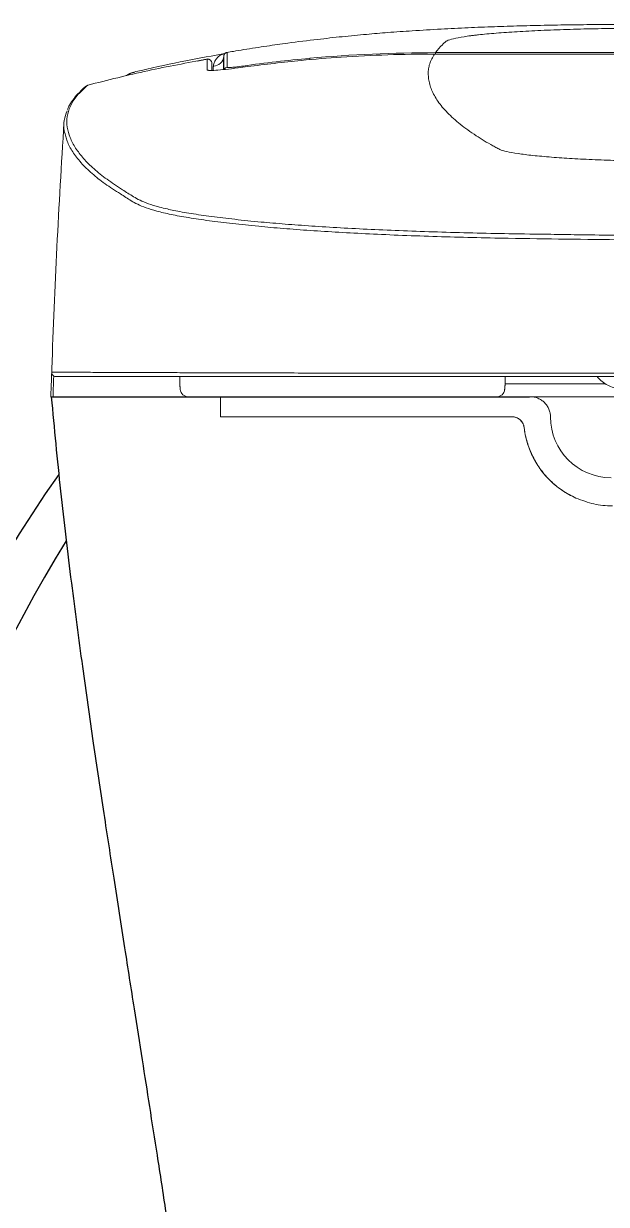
# Model space of a CAD drawing. Extents: x 1268 to 7307, y -579 to 1973.
# Drawn here: x 5866.2 to 6010.3, y -27 to 264.6 of the extents above; entities that cross this region are included whole.
import ezdxf

# ---------------------------------------------------------------- set-up
doc = ezdxf.new("R2010")
doc.units = 0
doc.header["$LTSCALE"] = 20
doc.header["$MEASUREMENT"] = 0
doc.layers.get('0').update_dxf_attribs({"linetype": 'CONTINUOUS'})
for name, color, linetype in [('00_COMPONENTS', 7, 'CONTINUOUS'), ('1', 7, 'CONTINUOUS'), ('4', 4, 'CONTINUOUS')]:
    doc.layers.add(name, color=color, linetype=linetype)

msp = doc.modelspace()

# ---------------------------------------------------------------- linework, layer by layer
at = {"color": 7, "linetype": 'Continuous', "lineweight": 15}
for p, q in [((6176.66, 257.09), (5967.79, 257.09)), ((5967.79, 257.09), (5967.79, 257.09)), ((5968.03, 257.43), (6176.42, 257.43)), ((5968.03, 257.09), (5968.03, 257.43)), ((6009.98, 175.68), (5985.23, 175.68)), ((5898.69, 172.51), (5898.69, 172.47)), ((5898.71, 172.51), (5898.71, 172.47)), ((5899.39, 172.51), (5899.39, 172.47)), ((5899.95, 172.51), (5899.95, 172.47)), ((5906.93, 172.43), (5915.97, 172.43)), ((5914.89, 171.51), (5914.89, 172.43)), ((5915.97, 172.43), (5937.01, 172.43)), ((5937.01, 172.43), (5950.3, 172.43)), ((5950.3, 172.43), (5976.61, 172.43)), ((5976.61, 172.43), (5983.13, 172.43)), ((5983.55, 172.47), (5991.44, 172.47)), ((5952.23, 167.51), (5950.24, 167.51)), ((5952.23, 167.51), (5950.24, 167.51)), ((5968.16, 167.51), (5952.23, 167.51)), ((5968.16, 167.51), (5952.23, 167.51)), ((5986.95, 167.51), (5968.16, 167.51)), ((5986.95, 167.51), (5968.16, 167.51))]:
    msp.add_line(p, q, dxfattribs=at)
msp.add_line((5873.06, 172.44), (5991.23, 172.45))
at = {"color": 7, "linetype": 'Continuous', "lineweight": 15, "flags": 128}
for points in [[(5967.99, 257.09), (5967.99, 257.18), (5967.99, 257.28), (5967.99, 257.35), (5967.99, 257.41), (5967.99, 257.43)], [(5936.96, 255.7), (5936.95, 255.78), (5936.95, 255.88), (5936.94, 255.96), (5936.93, 256.01), (5936.93, 256.04)]]:
    msp.add_lwpolyline(points, dxfattribs=at)
at = {"color": 7, "linetype": 'Continuous', "lineweight": 15}
for centre, radius, start, end in [((5911.73, 254.84), 1, 359.9996, 100.2223), ((5912.97, 256.81), 2.74, 273.0442, 354.4422), ((5916.7, 252.84), 1, 98.5905, 153.9239), ((5918.68, 253.57), 1.86, 8.4167, 17.3652), ((5911.73, 252.13), 1, 62.5928, 99.479), ((5874.15, 178.47), 1, 178.0463, 269.9997), ((5906.93, 174.43), 2, 185, 270), ((5983.13, 174.43), 2, 270, 355), ((6011.44, 167.47), 15, 180, 270)]:
    msp.add_arc(centre, radius, start, end, dxfattribs=at)
for points, knots in [([(6072.23, 264.6), (6068.49, 264.6), (6061.32, 264.6), (6051.03, 264.58), (6041.66, 264.55), (6033.23, 264.52), (6025.84, 264.48), (6019.45, 264.45), (6014.05, 264.42), (6009.45, 264.39), (6005.6, 264.35), (6001.11, 264.31), (5995.6, 264.21), (5989.04, 264.06), (5982.49, 263.85), (5976, 263.59), (5969.23, 263.26), (5962.63, 262.86), (5956.5, 262.42), (5950.77, 261.95), (5944.89, 261.38), (5938.49, 260.68), (5932.25, 259.9), (5926.2, 259.05), (5921.68, 258.35), (5918.4, 257.81), (5917.02, 257.57), (5916.5, 257.48)], [0, 0, 0, 0, 0.070455, 0.135104, 0.193948, 0.246989, 0.29423, 0.333385, 0.367403, 0.396306, 0.420078, 0.440185, 0.481122, 0.524531, 0.565128, 0.607203, 0.650633, 0.698182, 0.737901, 0.773078, 0.812433, 0.853317, 0.901758, 0.935931, 0.972857, 0.989809, 1, 1, 1, 1]), ([(5968.03, 257.43), (5968.11, 257.54), (5968.18, 257.64), (5968.29, 257.79), (5968.33, 257.83), (5968.4, 257.92), (5968.43, 257.96), (5968.54, 258.09), (5968.61, 258.18), (5968.83, 258.44), (5968.98, 258.62), (5969.46, 259.14), (5969.81, 259.49), (5970.28, 259.93), (5970.37, 260.02), (5970.52, 260.15), (5970.58, 260.19), (5970.71, 260.28), (5970.79, 260.32), (5971.24, 260.54), (5971.78, 260.71), (5973.18, 261.05), (5974.05, 261.21), (5975.59, 261.45), (5976.14, 261.53), (5977.03, 261.64), (5977.34, 261.68), (5977.97, 261.76), (5978.29, 261.79), (5979.95, 261.98), (5981.43, 262.12), (5984.64, 262.38), (5986.38, 262.5), (5990.08, 262.72), (5992.04, 262.83), (5996.15, 263.01), (5998.29, 263.09), (6002.72, 263.23), (6005, 263.29), (6009.66, 263.38), (6012.03, 263.41), (6015.03, 263.44), (6015.63, 263.44), (6016.83, 263.45), (6017.43, 263.46), (6018.63, 263.46), (6019.23, 263.47), (6020.13, 263.47), (6020.43, 263.47), (6021.03, 263.48), (6021.33, 263.48), (6024.04, 263.49), (6026.45, 263.5), (6033.67, 263.54), (6038.48, 263.56), (6052.94, 263.6), (6062.58, 263.62), (6072.23, 263.62)], [0.7121402, 0.7121402, 0.7121402, 0.7121402, 0.719641, 0.719641, 0.7228269, 0.7228269, 0.7260128, 0.7260128, 0.7323846, 0.7323846, 0.7451281, 0.7451281, 0.7706153, 0.7706153, 0.7769871, 0.7769871, 0.780173, 0.780173, 0.7833589, 0.7833589, 0.7961025, 0.7961025, 0.8088461, 0.8088461, 0.8152179, 0.8152179, 0.8184038, 0.8184038, 0.8215897, 0.8215897, 0.8343333, 0.8343333, 0.8470769, 0.8470769, 0.8598205, 0.8598205, 0.8725641, 0.8725641, 0.8853077, 0.8853077, 0.8980513, 0.8980513, 0.9012372, 0.9012372, 0.9044231, 0.9044231, 0.907609, 0.907609, 0.9092019, 0.9092019, 0.9107949, 0.9107949, 0.9235384, 0.9235384, 0.9490256, 0.9490256, 1, 1, 1, 1]), ([(5916.31, 257.29), (5912.97, 256.68), (5905.95, 255.41), (5898.38, 253.76), (5894.14, 252.78), (5893.55, 252.64)], [0, 0, 0, 0, 0.43844, 0.920898, 1, 1, 1, 1]), ([(5913.12, 254.07), (5913.12, 254.09), (5913.15, 254.47), (5913.34, 255.15), (5913.97, 256.14), (5914.87, 256.9), (5915.66, 257.1), (5915.98, 257.18)], [0, 0, 0, 0, 0.010605, 0.218097, 0.430239, 0.775199, 1, 1, 1, 1]), ([(5915.74, 256.68), (5915.72, 256.64), (5915.7, 256.6), (5915.7, 256.55), (5915.7, 256.54)], [0, 0, 0, 0, 0.911054, 1, 1, 1, 1]), ([(5915.76, 256.84), (5915.75, 256.83), (5915.73, 256.75), (5915.72, 256.71), (5915.72, 256.7), (5915.72, 256.69)], [0, 0, 0, 0, 0.125244, 0.724528, 1, 1, 1, 1]), ([(5916.52, 257.48), (5916.51, 257.48), (5916.38, 257.48), (5916.17, 257.37), (5915.96, 257.2), (5915.84, 257.03), (5915.78, 256.91), (5915.77, 256.86), (5915.76, 256.84)], [0, 0, 0, 0, 0.033516, 0.279485, 0.486779, 0.672906, 0.854685, 1, 1, 1, 1]), ([(5916.52, 257.37), (5916.53, 257.39), (5916.54, 257.47), (5916.54, 256.89), (5916.54, 255.75), (5916.55, 254.68), (5916.55, 253.82)], [0, 0, 0, 0, 0.12899, 0.41278, 0.533048, 1, 1, 1, 1]), ([(5967.79, 257.09), (5967.79, 257.09), (5963.94, 257.09), (5956.23, 256.96), (5945.23, 256.41), (5933.67, 255.49), (5925.99, 254.53), (5921.59, 253.98)], [0, 0, 0, 0, 0.000001, 0.249428, 0.498855, 0.713152, 1, 1, 1, 1]), ([(6072.23, 230.27), (6067.36, 230.27), (6057.62, 230.28), (6043.04, 230.36), (6031.09, 230.46), (6021.72, 230.56), (6015.13, 230.71), (6008.88, 230.92), (6003.09, 231.2), (5997.76, 231.53), (5993.05, 231.93), (5989.11, 232.38), (5986.11, 232.86), (5984.09, 233.38), (5983.19, 233.91), (5981.01, 235.08), (5977.81, 237.03), (5974.01, 239.75), (5970.86, 242.59), (5968.5, 245.43), (5967.21, 247.77), (5966.59, 249.61), (5966.31, 250.93), (5966.2, 252.22), (5966.27, 253.47), (5966.56, 254.68), (5967.05, 255.89), (5967.54, 256.69), (5967.79, 257.09)], [0, 0, 0, 0, 0.0336549, 0.0673096, 0.1009654, 0.1168253, 0.1326796, 0.1485348, 0.1643908, 0.1802438, 0.1970581, 0.213873, 0.2306869, 0.2475007, 0.2643252, 0.2811549, 0.3604902, 0.4506451, 0.5407981, 0.6309519, 0.7211056, 0.7630925, 0.8050819, 0.847127, 0.8857939, 0.9238621, 0.9619308, 1, 1, 1, 1]), ([(5967.99, 257.43), (5968, 257.43), (5968.02, 257.43), (5968.03, 257.43), (5968.03, 257.43), (5968.03, 257.43), (5968.03, 257.43)], [0, 0, 0, 0, 0.00004062858, 0.00004062858, 0.00004062858, 0.00004068858, 0.00004068858, 0.00004068858, 0.00004068858]), ([(5911.56, 255.81), (5906.67, 254.92), (5896.76, 253.12), (5887.01, 250.64), (5882.06, 249.39)], [0, 0, 0, 0, 0.493187, 1, 1, 1, 1]), ([(5911.56, 255.81), (5911.63, 255.82), (5911.77, 255.83), (5911.99, 255.8), (5912.19, 255.72), (5912.38, 255.59), (5912.53, 255.44), (5912.64, 255.25), (5912.71, 255.04), (5912.72, 254.9), (5912.73, 254.82)], [0, 0, 0, 0, 0.1249972, 0.2499976, 0.3749978, 0.5000005, 0.6250002, 0.7500009, 0.8749981, 1, 1, 1, 1]), ([(5911.56, 253.12), (5911.56, 253.16), (5911.56, 253.38), (5911.56, 254.25), (5911.56, 255.21), (5911.56, 255.75), (5911.56, 255.81)], [0, 0, 0, 0, 0.043577, 0.217882, 0.91511, 1, 1, 1, 1]), ([(5921.59, 253.98), (5920.79, 253.88), (5918.89, 253.62), (5916.05, 253.29), (5913.59, 253.05), (5912.06, 252.96), (5911.86, 253.04), (5911.79, 253.07)], [0, 0, 0, 0, 0.168116, 0.401638, 0.632952, 0.863969, 1, 1, 1, 1]), ([(5912.73, 254.82), (5912.73, 254.43), (5912.73, 253.88), (5912.73, 253.21), (5912.73, 253.03)], [0, 0, 0, 0, 0.725518, 1, 1, 1, 1]), ([(5915.7, 256.54), (5915.67, 255.65), (5915.63, 254.7), (5915.59, 253.33), (5915.58, 253.25)], [0, 0, 0, 0, 0.942286, 1, 1, 1, 1]), ([(5915.7, 253.26), (5915.7, 253.65), (5915.7, 254.55), (5915.7, 255.68), (5915.7, 256.38), (5915.7, 256.47), (5915.7, 256.52)], [0, 0, 0, 0, 0.239214, 0.560531, 0.790541, 1, 1, 1, 1]), ([(5916.55, 253.82), (5916.55, 253.81), (5916.57, 253.79), (5916.66, 253.77), (5916.73, 253.77), (5916.91, 253.76), (5917.03, 253.76), (5917.3, 253.77), (5917.46, 253.78), (5917.82, 253.81), (5918.01, 253.83), (5918.44, 253.87), (5918.67, 253.9), (5919.15, 253.95), (5919.4, 253.98), (5919.92, 254.05), (5920.18, 254.09), (5920.45, 254.13)], [0, 0, 0, 0, 0.125, 0.125, 0.25, 0.25, 0.375, 0.375, 0.5, 0.5, 0.625, 0.625, 0.75, 0.75, 0.875, 0.875, 1, 1, 1, 1]), ([(5920.45, 254.13), (5923.19, 254.51), (5925.93, 254.87), (5931.42, 255.51), (5934.18, 255.79), (5936.93, 256.04)], [0, 0, 0, 0, 0.5, 0.5, 1, 1, 1, 1]), ([(5893.48, 252.59), (5893.22, 252.53), (5892.57, 252.36), (5891.97, 251.98), (5891.61, 251.75)], [0, 0, 0, 0, 0.391743, 1, 1, 1, 1]), ([(5893.48, 252.55), (5893.04, 252.46), (5892.52, 252.35), (5892.03, 251.91), (5891.95, 251.84)], [0, 0, 0, 0, 0.82964, 1, 1, 1, 1]), ([(5882.06, 249.39), (5881.12, 248.53), (5879.24, 246.82), (5877.65, 244.24), (5876.86, 241.64), (5876.88, 239.05), (5877.62, 236.45), (5878.98, 233.87), (5880.93, 231.29), (5883.52, 228.72), (5886.7, 226.15), (5889.78, 224.15), (5892.01, 222.72), (5893.34, 221.85), (5894.91, 220.98), (5896.98, 220.13), (5899.15, 219.4), (5901.08, 218.98), (5901.76, 218.83)], [0, 0, 0, 0, 0.0843051, 0.168646, 0.2530211, 0.3374148, 0.4217982, 0.5061317, 0.5902302, 0.6743286, 0.7584271, 0.8425254, 0.8709183, 0.8994035, 0.9278753, 0.9562596, 0.9845427, 1, 1, 1, 1]), ([(5881.73, 249.22), (5881.59, 249.12), (5881.14, 248.8), (5880.63, 248.25), (5879.75, 247.4), (5878.6, 246.09), (5877.62, 244.7), (5877.21, 243.77), (5877.04, 243.41)], [0, 0, 0, 0, 0.047626, 0.151654, 0.274531, 0.534631, 0.818453, 1, 1, 1, 1]), ([(5882.11, 249.4), (5881.97, 249.35), (5881.81, 249.29), (5881.7, 249.2), (5881.68, 249.19), (5881.68, 249.19)], [0, 0, 0, 0, 0.8986449, 0.9942859, 1, 1, 1, 1]), ([(5881.73, 249.22), (5881.75, 249.24), (5881.84, 249.32), (5881.96, 249.36), (5882.06, 249.39)], [0, 0, 0, 0, 0.1758953, 1, 1, 1, 1]), ([(5876.67, 236.69), (5876.52, 237.17), (5876.1, 238.51), (5876.08, 240.64), (5876.67, 242.29), (5876.95, 243.07)], [0, 0, 0, 0, 0.225373, 0.630853, 1, 1, 1, 1]), ([(5876.19, 240.12), (5875.57, 229.89), (5874.34, 209.65), (5873.56, 189.39), (5873.18, 179.37)], [0, 0, 0, 0, 0.505568, 1, 1, 1, 1]), ([(6072.23, 210.92), (6065.03, 210.93), (6050.63, 210.95), (6031.44, 211.07), (6014.64, 211.21), (6000.25, 211.37), (5987.7, 211.55), (5977.08, 211.77), (5968.33, 212.01), (5959.82, 212.31), (5951.7, 212.66), (5944.09, 213.06), (5936.97, 213.51), (5930.34, 214.01), (5923.9, 214.58), (5917.78, 215.22), (5911.97, 215.93), (5906.88, 216.68), (5902.5, 217.47), (5899.01, 218.29), (5896.36, 219.14), (5894.35, 219.99), (5892.78, 220.85), (5891.46, 221.7), (5889.26, 223.11), (5886.23, 225.05), (5883, 227.62), (5880.29, 230.26), (5878.29, 232.92), (5877.07, 235.07), (5876.77, 236.31), (5876.67, 236.69)], [0, 0, 0, 0, 0.045708, 0.091417, 0.12226, 0.153108, 0.183927, 0.203525, 0.223123, 0.243303, 0.263483, 0.283067, 0.30265, 0.32281, 0.342974, 0.366582, 0.39019, 0.414353, 0.438516, 0.463245, 0.487996, 0.512833, 0.537745, 0.562669, 0.587513, 0.660767, 0.734021, 0.812707, 0.891393, 0.966592, 1, 1, 1, 1]), ([(5901.76, 218.83), (5902.28, 218.7), (5903.89, 218.32), (5907.55, 217.69), (5912.55, 216.96), (5918.34, 216.27), (5924.44, 215.64), (5930.81, 215.09), (5937.37, 214.61), (5944.45, 214.17), (5952.02, 213.78), (5960.05, 213.43), (5968.46, 213.14), (5977.18, 212.9), (5986.55, 212.71), (5993.05, 212.62), (5996.51, 212.57)], [0, 0, 0, 0, 0.03985, 0.122584, 0.205558, 0.288531, 0.371264, 0.439972, 0.508921, 0.577855, 0.646542, 0.715303, 0.784316, 0.853329, 0.922091, 1, 1, 1, 1]), ([(5996.51, 212.57), (5998.71, 212.53), (6006.56, 212.41), (6020.27, 212.27), (6037.54, 212.14), (6054.88, 212.07), (6066.45, 212.06), (6072.23, 212.05)], [0, 0, 0, 0, 0.088757, 0.316434, 0.544414, 0.77242, 1, 1, 1, 1]), ([(5872.95, 172.47), (5872.95, 172.62), (5873.01, 174.51), (5873.08, 176.4), (5873.14, 178.13)], [0, 0, 0, 0, 0.081524, 1, 1, 1, 1]), ([(5873.17, 179.37), (5873.17, 179.17), (5873.15, 178.61), (5873.15, 178.55), (5873.15, 178.5)], [0, 0, 0, 0, 0.367682, 1, 1, 1, 1]), ([(5873.15, 178.5), (5873.28, 178.5), (5873.54, 178.5), (5875.05, 178.5), (5877.41, 178.5), (5880.62, 178.49), (5884.06, 178.49), (5886.77, 178.49), (5888.66, 178.49), (5891.04, 178.49), (5893.85, 178.47), (5897.4, 178.44), (5901.59, 178.42), (5906.74, 178.4), (5912.5, 178.38), (5918.66, 178.36), (5925.03, 178.34), (5932.07, 178.33), (5939.81, 178.31), (5948.24, 178.29), (5957.26, 178.28), (5966.77, 178.27), (5976.37, 178.26), (5985.98, 178.26), (5998.58, 178.26), (6014.45, 178.26), (6033.63, 178.26), (6052.91, 178.26), (6065.79, 178.26), (6072.23, 178.26)], [0, 0, 0, 0, 0.082443, 0.164914, 0.247393, 0.329863, 0.412307, 0.446635, 0.480977, 0.515288, 0.549572, 0.574452, 0.599413, 0.624364, 0.64923, 0.669627, 0.690091, 0.710529, 0.730893, 0.751422, 0.772041, 0.79266, 0.813188, 0.831864, 0.850556, 0.887894, 0.925278, 0.962662, 1, 1, 1, 1]), ([(5873.2, 178.16), (5873.21, 178.15), (5873.24, 178.01), (5873.32, 177.86), (5873.43, 177.78), (5873.43, 177.78)], [0, 0, 0, 0, 0.113702, 0.962048, 1, 1, 1, 1]), ([(6072.23, 177.47), (6066.93, 177.47), (6056.32, 177.47), (6040.44, 177.47), (6025.87, 177.47), (6012.57, 177.47), (6000.55, 177.47), (5988.65, 177.47), (5977.49, 177.47), (5967.17, 177.47), (5957.75, 177.47), (5948.8, 177.47), (5940.44, 177.47), (5932.77, 177.47), (5925.79, 177.47), (5919.46, 177.47), (5913.35, 177.47), (5907.63, 177.47), (5902.52, 177.47), (5898.36, 177.47), (5894.82, 177.47), (5892.02, 177.47), (5889.65, 177.47), (5887.77, 177.47), (5884.68, 177.47), (5880.62, 177.47), (5877.05, 177.47), (5874.71, 177.47), (5874.34, 177.47), (5874.15, 177.47)], [0, 0, 0, 0, 0.030841, 0.061695, 0.092537, 0.116115, 0.139723, 0.163281, 0.186791, 0.207202, 0.227703, 0.248205, 0.268618, 0.288884, 0.309224, 0.329589, 0.349889, 0.37467, 0.399537, 0.424413, 0.449208, 0.483543, 0.517905, 0.552299, 0.586678, 0.689991, 0.793339, 0.896687, 1, 1, 1, 1]), ([(6007.95, 177.47), (6008.15, 177.24), (6008.75, 176.55), (6009.87, 175.68), (6011.29, 174.92), (6012.67, 174.49), (6013.59, 174.46), (6014, 174.45)], [0, 0, 0, 0, 0.1165229, 0.3537196, 0.5867509, 0.8142291, 1, 1, 1, 1]), ([(5873.48, 172.47), (5873.4, 172.47), (5873.33, 172.47), (5873.19, 172.47), (5873.14, 172.47), (5873, 172.47), (5872.95, 172.47), (5872.95, 172.47)], [0, 0, 0, 0, 0.25, 0.25, 0.5, 0.5, 1, 1, 1, 1]), ([(5873.48, 172.47), (5877.3, 172.47), (5884.96, 172.47), (5896.08, 172.47), (5903.44, 172.47), (5906.67, 172.47)], [0, 0, 0, 0, 0.357725, 0.717505, 1, 1, 1, 1]), ([(5991.44, 172.47), (5991.77, 172.47), (5992.09, 172.44), (5992.73, 172.31), (5993.05, 172.21), (5993.65, 171.96), (5993.94, 171.81), (5994.49, 171.45), (5994.74, 171.24), (5995.2, 170.78), (5995.41, 170.52), (5995.77, 169.98), (5995.93, 169.69), (5996.18, 169.08), (5996.27, 168.77), (5996.41, 168.13), (5996.44, 167.8), (5996.44, 167.47)], [0, 0, 0, 0, 0.125, 0.125, 0.25, 0.25, 0.375, 0.375, 0.5, 0.5, 0.625, 0.625, 0.75, 0.75, 0.875, 0.875, 1, 1, 1, 1]), ([(5914.89, 167.51), (5914.89, 167.73), (5914.89, 167.82), (5914.89, 168.39), (5914.89, 169.42), (5914.89, 170.54), (5914.89, 171.25), (5914.89, 171.51)], [0.0390166, 0.0390166, 0.0390166, 0.0390166, 0.0691718, 0.3344097, 0.5964025, 0.8519884, 1, 1, 1, 1]), ([(5950.24, 167.51), (5947.19, 167.51), (5941.09, 167.51), (5931.97, 167.51), (5924.98, 167.51), (5921.06, 167.51), (5914.89, 167.51)], [0, 0, 0, 0, 0.2966841, 0.5938332, 0.8909858, 0.9835193, 0.9835193, 0.9835193, 0.9835193]), ([(5950.24, 167.51), (5947.19, 167.51), (5941.09, 167.51), (5931.97, 167.51), (5924.82, 167.51), (5920.72, 167.51), (5919.62, 167.51)], [0, 0, 0, 0, 0.2966817, 0.5938283, 0.8909784, 1, 1, 1, 1]), ([(5989.93, 164.87), (5989.92, 164.98), (5989.9, 165.08), (5989.85, 165.28), (5989.82, 165.38), (5989.73, 165.66), (5989.64, 165.84), (5989.45, 166.18), (5989.34, 166.33), (5989.11, 166.61), (5988.98, 166.73), (5988.58, 167.06), (5988.28, 167.23), (5987.8, 167.39), (5987.64, 167.44), (5987.3, 167.5), (5987.12, 167.51), (5986.95, 167.51)], [0, 0, 0, 0, 0.0625, 0.0625, 0.125, 0.125, 0.25, 0.25, 0.375, 0.375, 0.5, 0.5, 0.75, 0.75, 0.875, 0.875, 1, 1, 1, 1]), ([(5989.93, 164.87), (5989.93, 164.87), (5989.89, 165.17), (5989.8, 165.49), (5989.53, 166.07), (5989.12, 166.66), (5988.35, 167.23), (5987.56, 167.48), (5987.1, 167.51), (5986.95, 167.51), (5986.95, 167.51)], [0, 0, 0, 0, 0.000012, 0.178068, 0.198228, 0.412471, 0.647544, 0.900511, 0.999988, 1, 1, 1, 1]), ([(5996.11, 152.06), (5996.01, 152.16), (5995.91, 152.27), (5995.71, 152.48), (5995.6, 152.59), (5995.31, 152.92), (5995.11, 153.14), (5994.54, 153.82), (5994.18, 154.29), (5993.48, 155.27), (5993.16, 155.77), (5992.54, 156.82), (5992.25, 157.35), (5991.46, 158.97), (5991.02, 160.1), (5990.5, 161.85), (5990.35, 162.45), (5990.17, 163.35), (5990.11, 163.65), (5990.04, 164.11), (5990.01, 164.26), (5989.97, 164.57), (5989.95, 164.72), (5989.93, 164.87)], [0, 0, 0, 0, 0.03125, 0.03125, 0.0625, 0.0625, 0.125, 0.125, 0.25, 0.25, 0.375, 0.375, 0.5, 0.5, 0.75, 0.75, 0.875, 0.875, 0.9375, 0.9375, 0.96875, 0.96875, 1, 1, 1, 1]), ([(5996.11, 152.06), (5996.11, 152.06), (5994.93, 153.14), (5993.13, 155.6), (5991.32, 159.17), (5990.37, 162.14), (5990.03, 164.07), (5989.93, 164.87), (5989.93, 164.87)], [0, 0, 0, 0, 0.000005, 0.364828, 0.600078, 0.835301, 0.999996, 1, 1, 1, 1]), ([(6002.75, 147.45), (6001.54, 147.99), (6000.38, 148.64), (5998.72, 149.79), (5998.18, 150.2), (5997.39, 150.86), (5997.13, 151.09), (5996.74, 151.45), (5996.55, 151.63), (5996.36, 151.81), (5996.24, 151.93), (5996.18, 152), (5996.11, 152.06)], [0, 0, 0, 0, 0.5, 0.5, 0.75, 0.75, 0.875, 0.875, 0.9375, 0.96875, 0.96875, 1, 1, 1, 1]), ([(6002.75, 147.45), (6001.61, 148.03), (5999.28, 149.23), (5996.99, 151.09), (5996.11, 152.06), (5996.11, 152.06)], [0, 0, 0, 0, 0.491085, 0.999993, 1, 1, 1, 1]), ([(6011.77, 145.51), (6011.77, 145.51), (6010.07, 145.51), (6007.17, 145.8), (6004.23, 146.89), (6002.75, 147.45)], [0, 0, 0, 0, 0.000005, 0.494913, 1, 1, 1, 1]), ([(6011.77, 145.51), (6011.77, 145.51), (6010.07, 145.51), (6007.17, 145.8), (6004.23, 146.89), (6002.75, 147.45)], [0, 0, 0, 0, 0.000005, 0.494913, 1, 1, 1, 1])]:
    msp.add_open_spline(points, degree=3, knots=knots, dxfattribs=at)
for points, degree in [([(5916.52, 257.37), (5916.52, 257.37)], 1), ([(5936.93, 256.04), (5947.26, 256.97), (5957.62, 257.43), (5967.99, 257.43)], 3), ([(6176.66, 257.09), (5967.79, 257.09)], 1), ([(5911.79, 255.87), (5909.12, 255.34)], 1), ([(5913.04, 253.04), (5913.12, 254.07)], 1), ([(5915.7, 256.52), (5915.7, 256.54)], 1), ([(5893.56, 252.58), (5893.48, 252.55)], 1), ([(5873.15, 178.55), (5873.18, 179.35)], 1), ([(5873.66, 177.62), (5873.48, 172.47)], 1), ([(5904.8, 177.47), (5904.83, 175.43)], 1), ([(5904.83, 175.43), (5904.94, 174.25)], 1), ([(5985.12, 174.25), (5985.23, 175.43)], 1), ([(5985.23, 175.43), (5985.26, 177.47)], 1), ([(5914.89, 171.51), (5914.89, 171.82), (5914.89, 172.12), (5914.89, 172.43)], 3)]:
    msp.add_open_spline(points, degree=degree, dxfattribs=at)
at = {"layer": '00_COMPONENTS', "color": 7, "linetype": 'Continuous', "lineweight": 0}
msp.add_line((5876.99, 172.47), (6072.23, 172.47), dxfattribs=at)
at = {"layer": '1', "color": 7, "linetype": 'Continuous'}
msp.add_open_spline([(5873.06, 172.44), (5873.75, 164.68), (5875.25, 149.34), (5877.88, 127.21), (5880.62, 106.5), (5883.33, 87.53), (5885.94, 70.1), (5888.53, 53.25), (5891.03, 37.2), (5893.39, 22.23), (5895.45, 9.15), (5897.34, -2.95), (5899.3, -15.51), (5901.42, -29.21), (5903.7, -44.14), (5906.09, -60.05), (5908.66, -77.53), (5911.1, -94.49), (5913.41, -111.02), (5915.57, -126.84), (5917.87, -144.25), (5920.32, -163.48), (5922.92, -184.76), (5924.66, -199.68), (5925.55, -207.53)], degree=3, knots=[0, 0, 0, 0, 0.065247, 0.128824, 0.186303, 0.238557, 0.286083, 0.329114, 0.374886, 0.414153, 0.446706, 0.476035, 0.506494, 0.542174, 0.579759, 0.619529, 0.662688, 0.712496, 0.749327, 0.789926, 0.83473, 0.884253, 0.939102, 1, 1, 1, 1], dxfattribs=at)
at = {"layer": '4'}
for centre, start in [((6137.58, -32.8), 144.6853), ((6150.28, -32.8), 148.1838)]:
    msp.add_arc(centre, 321.9, start, 177.9934, dxfattribs=at)

doc.saveas('drawing.dxf')
